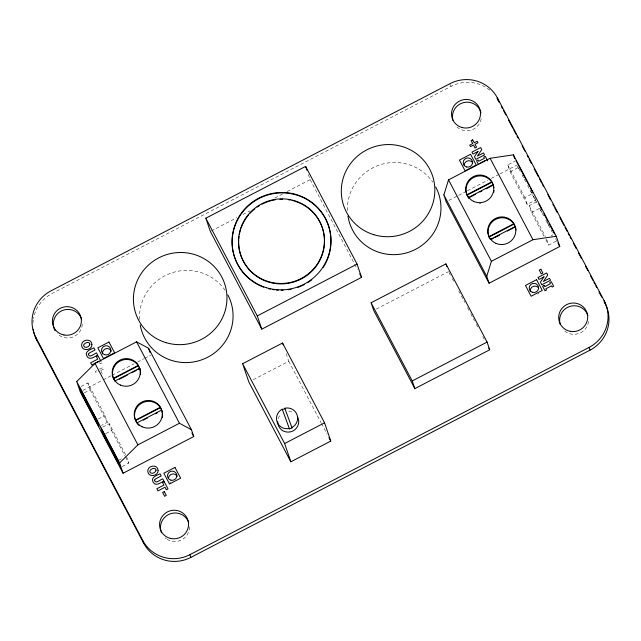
<?xml version="1.0" encoding="UTF-8"?>
<svg xmlns="http://www.w3.org/2000/svg" width="641" height="641" viewBox="0 0 641 641"><rect width="100%" height="100%" fill="white"/><g stroke="black" fill="none" stroke-linecap="round" stroke-linejoin="round"><path stroke-width="0.48" stroke-dasharray="3.21 2.4" d="M489.82 90.229A35.151 34.494 -18.8 0 0 451.088 86.343L51.945 293.57A35.151 34.494 -18.8 0 0 33.5 318.361M211.226 230.984L236.833 217.692M243.011 214.479L250.078 210.817M274.805 197.981L282.753 193.854M287.168 191.555L310.124 179.64L308.193 173.967M101.815 362.958L100.156 363.816L99.275 362.141M96.847 370.674L95.365 371.443L96.158 372.958L98.385 371.804M100.629 370.634L103.594 369.096L102.8 367.581L99.836 369.128L98.682 366.924M81.183 386.435L87.833 382.981L104.98 415.552L107.311 422.387L101.486 425.408M534.939 198.357L535.515 200.064L527.206 204.383L510.06 171.812L507.728 164.977L515.212 161.091M82.865 390.425L102.296 380.337M103.185 379.881L111.133 375.746M112.015 375.289L134.105 363.824M137.639 361.989L143.824 358.776M144.706 358.319L150.891 355.106M448.852 200.409L457.682 195.826M458.571 195.369L466.52 191.234M467.401 190.778L487.721 180.225M491.262 178.39L499.211 174.264M500.092 173.807L516.878 165.09M84.34 392.837L90.157 389.816L87.833 382.981M510.06 171.812L518.369 167.493M98.329 419.006L104.98 415.552M527.206 204.383L524.875 197.548L532.359 193.662M102.672 427.122L109.266 423.693L125.948 455.382M544.001 236.289L531.493 212.524L529.162 205.689L536.581 201.835M105.821 433.524L111.598 430.528L109.266 423.693M531.493 212.524L539.738 208.245L543.44 215.288M376.339 309.082L448.54 271.6M253.283 379.712L288.762 361.292L285.646 352.149M118.994 460.118L121.469 458.836M551.26 235.696L552.911 234.838M122.143 466.528L128.745 463.098L126.71 457.121M545.86 239.814L548.64 245.094L556.885 240.816M518.833 168.375L520.228 171.011M530.884 191.258L535.515 200.064M547.15 222.331L549 225.848M517.343 165.979L520.139 171.283M522.006 174.825L523.873 178.366M524.338 179.256L525.732 181.908M527.599 185.449L529.458 188.991M529.931 189.872L537.847 204.92M539.714 208.461L543.44 215.544M545.771 219.967L552.294 232.354M555.555 238.556L556.957 241.208M507.728 164.977L524.875 197.548M529.162 205.689L545.387 236.497M449.004 272.473L450.391 275.109M452.242 278.627L453.628 281.255M458.716 290.918L464.725 302.336M467.497 307.608L468.883 310.244M470.734 313.753L474.436 320.78M476.287 324.298L477.673 326.934M482.753 336.589L484.147 339.225M310.124 179.64L354.153 263.267M354.617 264.148L357.398 269.428M288.762 361.292L321.077 422.675M321.534 423.557L327.078 434.077M101.014 371.363L102.175 373.559M90.157 389.816L107.311 422.387M111.598 430.528L125.035 456.055M125.5 456.937L128.745 463.098M546.605 239.117L548.64 245.094M450.471 84.516L451.088 86.343M32.979 322.856A35.151 34.494 -18.8 0 1 33.22 320.147M82.296 324.226A14.527 14.254 -18.8 0 1 57.225 333.576M189.48 526.894A14.527 14.254 -18.8 0 1 167.149 539.377M166.412 538.889A14.527 14.254 -18.8 0 1 165.041 537.775M588.534 321.437A14.527 14.254 -18.8 0 1 562.942 329.266M481.239 118.721A14.527 14.254 -18.8 0 1 457.009 126.982M347.43 210.609A46.865 45.992 -18.8 0 1 379.704 164.921A46.865 45.992 -18.8 0 1 432.875 182.244M139.586 319.474A46.865 45.992 -18.8 0 1 171.371 273.01A46.865 45.992 -18.8 0 1 224.991 290.173M170.778 482.489A4.687 4.599 -18.8 0 1 169.809 481.768M538.64 293.298A4.687 4.599 -18.8 0 1 537.807 294.187M480.942 203.501A14.062 13.798 -18.8 0 1 479.099 203.526M278.194 418.717A10.544 10.344 -18.8 0 1 281.135 414.166M288.714 411.402A10.544 10.344 -18.8 0 1 293.907 412.972"/><path stroke-width="0.96" d="M443.876 194.952L448.524 179.873L490.101 158.287L513.393 154.842L556.26 236.265L559.753 246.521L489.067 283.218L446.2 201.787L443.876 194.952L486.743 276.383L489.067 283.218M486.743 276.383L491.391 261.304L448.524 179.873M76.72 381.555L95.012 363.415L136.589 341.829L148.568 348.271L191.435 429.702L193.758 436.537L123.08 473.234L80.213 391.803L76.72 381.555L119.587 462.986L123.08 473.234M119.587 462.986L137.879 444.846L179.456 423.26L191.435 429.702M205.833 218.204L305.621 166.396L357.061 264.108L361.564 277.353L261.784 329.162L210.344 231.449L205.833 218.204L257.273 315.917L261.784 329.162M98.834 361.3L91.799 364.953L90.669 362.814L97.704 359.16L96.382 356.644L98.041 355.787L100.974 361.364M479.853 163.383L485.509 160.442M113.385 378.318L138.111 365.474L137.887 365.05A14.062 13.798 -18.8 0 0 113.385 378.318L114.659 380.786M475.566 194.287L468.499 197.957L466.96 194.744L491.687 181.908L493.225 185.121A14.062 13.798 -18.8 0 1 493.931 187.757M113.529 378.743L138.256 365.899L138.111 365.474M467.105 195.168L491.831 182.332M114.891 381.042L139.626 368.206L139.77 368.631L137.999 369.553M486.158 188.791L493.225 185.121L493.081 184.696L468.355 197.532L468.499 197.957M119.458 379.176L127.407 375.049M131.822 372.758L136.237 370.466M479.981 191.996L481.744 191.082M257.273 315.917L357.061 264.108M103.353 434.806L101.022 427.98L118.168 460.55L120.5 467.377L103.353 434.806L104.996 433.949M242.619 363.735L282.537 343.015L324.546 422.812L330.772 441.088L290.854 461.816L248.844 382.012L242.619 363.735L284.636 443.532L290.854 461.816M160.21 407.307L135.483 420.143L135.259 419.719A14.062 13.798 -18.8 0 1 160.21 407.307L161.748 410.52L161.604 410.096L136.878 422.94A14.062 13.798 -18.8 0 0 139.289 425.624M488.939 236.633L513.665 223.797L513.441 223.364A14.062 13.798 -18.8 0 0 488.939 236.633L490.213 239.109M160.354 407.732L135.628 420.576L136.669 422.667M489.083 237.066L513.81 224.222L513.665 223.797M490.445 239.365L515.18 226.529L515.324 226.954L507.376 231.081M143.207 420.151L147.622 417.86M155.571 413.733L157.333 412.82M491.479 239.333L493.241 238.42M495.012 237.499L499.427 235.207M371.083 302.768L445.92 263.908L487.08 342.078L489.692 349.77L414.855 388.622L373.703 310.452L371.083 302.768L412.235 380.938L414.855 388.622M491.391 261.304L532.967 239.718L556.26 236.265M284.636 443.532L324.546 422.812M412.235 380.938L487.08 342.078M35.912 337.559L142.655 540.315A35.151 34.494 -18.8 0 0 189.912 554.657L589.055 347.43A35.151 34.494 -18.8 0 0 604.159 300.709L497.416 97.953A35.151 34.494 -18.8 0 0 450.158 83.602L51.016 290.838A35.151 34.494 -18.8 0 0 35.912 337.559L36.841 340.291L143.584 543.047A35.151 34.494 -18.8 0 0 190.842 557.398L589.984 350.162A35.151 34.494 -18.8 0 0 605.088 303.441L604.159 300.709M289.436 428.877L292.024 427.932L291.879 427.507A10.544 10.344 -18.8 0 0 284.812 408.237L284.965 408.67L282.377 409.615L282.232 409.182A10.544 10.344 -18.8 0 0 289.291 428.452L289.436 428.877L282.232 409.182M513.81 224.222L515.324 226.954M138.256 365.899L139.77 368.631M496.991 98.337A35.151 34.494 -18.8 0 1 498.345 100.685L499.283 102.456M501.607 106.879L502.544 108.65M503.473 110.42L505.805 114.851M508.601 120.163L512.8 128.128M513.729 129.899L516.061 134.33M516.991 136.1L517.928 137.871M522.119 145.836L524.915 151.156M527.247 155.579L528.176 157.349M529.113 159.12L531.445 163.551M534.241 168.863L538.432 176.828M539.369 178.599L541.693 183.03M542.631 184.8L543.56 186.571M547.759 194.535L550.555 199.848M552.887 204.279L553.816 206.049M554.745 207.82L557.077 212.243M559.873 217.555L564.072 225.528M565.001 227.299L567.333 231.721M568.263 233.492L569.2 235.263M570.129 237.034L571.059 238.805M573.391 243.235L576.187 248.548M578.519 252.971L581.315 258.283M585.513 266.255L587.845 270.678M590.641 275.991L592.973 280.421M593.903 282.192L594.832 283.963M595.769 285.734L596.699 287.505M599.031 291.927L601.827 297.24M604.159 301.671L605.088 303.441M516.045 160.659L529.482 186.186M530.411 187.949L532.727 192.348M538.801 204.046L541.581 209.335M543.897 213.733L548.071 221.658M548.992 223.421L554.553 233.981M557.886 242.979L559.753 246.521M490.101 158.287L532.967 239.718M487.673 160.883L485.261 156.292L483.739 157.085L484.388 158.303L478.723 161.244L478.082 160.018L476.567 160.811L478.579 164.633M466.96 194.744L466.728 194.311A14.062 13.798 -18.8 0 1 491.687 181.908M488.771 348.007L489.692 349.77M359.713 273.827L361.564 277.353M328.921 437.587L330.772 441.088M191.899 432.995L193.758 436.537M136.589 341.829L179.456 423.26M161.604 410.096L161.828 410.528M95.012 363.415L137.879 444.846M284.812 408.237L292.024 427.932M589.055 347.43L589.984 350.162M497.416 97.953L498.345 100.685M513.393 154.842L514.659 158.567M493.081 184.696L493.225 185.121M445.92 263.908L446.793 266.472M305.621 166.396L306.903 170.177M282.537 343.015L283.162 344.842M148.568 348.271L150.018 352.542M189.912 554.657L190.842 557.398M142.655 540.315L143.584 543.047M36.841 340.291A35.151 34.494 -18.8 0 1 33.741 331.838M33.556 330.956A35.151 34.494 -18.8 0 1 33.26 329.17M55.126 330.764A14.527 14.254 -18.8 0 1 61.977 310.685A14.527 14.254 -18.8 0 1 81.567 319.034M161.54 532.775A14.527 14.254 -18.8 0 1 169.961 513.922A14.527 14.254 -18.8 0 1 188.734 522.583M560.362 324.707A14.527 14.254 -18.8 0 1 569.545 306.534A14.527 14.254 -18.8 0 1 587.877 315.372M452.939 120.316A14.527 14.254 -18.8 0 1 463.211 102.712A14.527 14.254 -18.8 0 1 480.958 112.624M435.76 186.988A46.865 45.992 -18.8 0 1 408.678 252.225A46.865 45.992 -18.8 0 1 347.959 216.169M227.875 294.924A46.865 45.992 -18.8 0 1 201.242 360.002A46.865 45.992 -18.8 0 1 140.227 325.019M168.439 478.523A4.687 4.599 -18.8 0 1 177.164 476.111M530.219 291.479A4.687 4.599 -18.8 0 1 538.448 287.697M464.14 165.322A4.687 4.599 -18.8 0 1 472.866 162.91M102.48 353.88A4.687 4.599 -18.8 0 1 111.35 351.108M162.093 411.386A14.062 13.798 -18.8 0 1 162.55 414.054M162.574 414.959A14.062 13.798 -18.8 0 1 162.309 417.66M139.626 368.206A14.062 13.798 -18.8 0 1 140.475 374.424M515.18 226.529A14.062 13.798 -18.8 0 1 516.021 230.031M494.019 190.465A14.062 13.798 -18.8 0 1 493.786 192.26M297.568 416.906A10.544 10.344 -18.8 0 1 290.453 431.866A10.544 10.344 -18.8 0 1 277.705 421.385M254.87 282.849A49.525 48.596 -18.8 0 1 240.014 215.737A49.525 48.596 -18.8 0 1 308.313 200.321A49.525 48.596 -18.8 0 1 323.176 267.441M311.798 279.78A49.525 48.596 -18.8 0 1 307.696 282.641M304.243 284.604A49.525 48.596 -18.8 0 1 297.841 287.384M291.134 289.251A49.525 48.596 -18.8 0 1 288.194 289.764M283.21 290.229A49.525 48.596 -18.8 0 1 281.215 290.277M278.258 290.205A49.525 48.596 -18.8 0 1 276.279 290.053M274.3 289.828A49.525 48.596 -18.8 0 1 272.321 289.516M270.366 289.131A49.525 48.596 -18.8 0 1 268.435 288.666M263.739 287.192A49.525 48.596 -18.8 0 1 255.703 283.354M313.986 213.445A43.027 42.218 -18.8 0 1 295.685 281.391A43.027 42.218 -18.8 0 1 238.7 240.063M238.748 239.149A43.027 42.218 -18.8 0 1 239.037 236.393M239.333 234.558A43.027 42.218 -18.8 0 1 240.687 229.166M240.984 228.3A43.027 42.218 -18.8 0 1 244.974 219.903M245.463 219.126A43.027 42.218 -18.8 0 1 248.804 214.639M250.054 213.237A43.027 42.218 -18.8 0 1 254.838 208.798M257.105 207.115A43.027 42.218 -18.8 0 1 259.469 205.577M261.913 204.207A43.027 42.218 -18.8 0 1 271.56 200.569M272.465 200.353A43.027 42.218 -18.8 0 1 275.213 199.824M279.901 199.335A43.027 42.218 -18.8 0 1 282.705 199.287M288.29 199.728A43.027 42.218 -18.8 0 1 290.141 200.032M291.976 200.417A43.027 42.218 -18.8 0 1 293.778 200.881M294.668 201.146A43.027 42.218 -18.8 0 1 304.026 205.256M304.812 205.737A43.027 42.218 -18.8 0 1 313.369 212.772M91.895 344.401C92.304 350.323 81.968 351.909 81.631 345.347C81.247 339.442 91.543 337.855 91.895 344.401M158.071 470.35C158.479 476.271 148.151 477.857 147.815 471.295C147.43 465.39 157.726 463.804 158.071 470.35M88.322 354.177C89.011 358.768 94.58 353.359 96.511 352.887L97.64 355.026C94.852 356.676 89.067 360.947 86.888 356.067C84.115 351.492 90.934 349.209 93.882 347.895L95.012 350.034L89.588 352.846L88.322 354.177M154.505 480.125C155.194 484.716 160.763 479.308 162.694 478.835L163.824 480.974C161.035 482.625 155.242 486.896 153.063 482.016C150.298 477.441 157.117 475.157 160.066 473.843L161.195 475.983L155.771 478.795L154.505 480.125M89.876 344.185C89.7 346.741 84.908 348.896 83.723 345.996A1.835 1.803 -18.8 0 1 83.843 344.69C84.836 342.606 89.347 341.004 89.876 344.185M156.059 470.133C155.883 472.689 151.092 474.853 149.906 471.944A1.835 1.803 -18.8 0 1 150.026 470.638C151.02 468.555 155.531 466.952 156.059 470.133M477.986 151.46L474.436 156.765L475.814 159.393L484.516 154.874L483.482 152.919L477.425 156.067L481.752 149.633L480.67 147.574L471.976 152.093L473.002 154.048L477.986 151.46M544.001 276.848L540.443 282.152L541.829 284.772L550.523 280.261L549.497 278.306L543.432 281.455L547.767 275.021L546.685 272.962L537.983 277.481L539.017 279.436L544.001 276.848M472.681 139.858L471.175 140.643L472.713 143.568L469.749 145.106L470.542 146.621L473.507 145.074L475.053 148.007L476.559 147.222L475.013 144.297L477.986 142.759L477.192 141.244L474.22 142.783L472.681 139.858M108.954 342.038L97.825 347.815L103.489 358.575L114.619 352.798L108.954 342.038M470.566 154.297L459.437 160.074L465.094 170.826L476.231 165.049L470.566 154.297M540.884 269.268L539.257 270.109L541.26 273.899L542.879 273.058L540.884 269.268M174.969 467.441L163.84 473.218L169.504 483.971L180.634 478.194L174.969 467.441M536.581 279.692L525.452 285.469L531.117 296.23L542.246 290.445L536.581 279.692M164.224 481.736L162.566 482.593L163.888 485.109L156.853 488.762L157.974 490.902L165.017 487.248L166.339 489.764L167.998 488.907L164.224 481.736M544.097 285.405L542.574 286.19L544.986 290.782L546.509 289.988L545.86 288.77L551.524 285.83L552.165 287.056L553.688 286.263L551.268 281.679L549.754 282.465L550.395 283.691L544.738 286.631L544.097 285.405M164.28 491.631L162.662 492.48L164.657 496.27L166.275 495.429L164.28 491.631M96.663 419.871L79.516 387.3L81.848 394.135L98.994 426.706L96.663 419.871M63.964 334.987A14.527 14.254 -18.8 0 0 80.638 316.293A14.527 14.254 -18.8 0 0 56.031 311.606A14.527 14.254 -18.8 0 0 63.964 334.987M170.29 538.368A14.527 14.254 -18.8 0 0 188.061 520.684A14.527 14.254 -18.8 0 0 163.8 514.539A14.527 14.254 -18.8 0 0 170.29 538.368M462.257 127.575A14.527 14.254 -18.8 0 0 480.029 109.891A14.527 14.254 -18.8 0 0 455.775 103.746A14.527 14.254 -18.8 0 0 462.257 127.575M570.274 331.333A14.527 14.254 -18.8 0 0 586.948 312.632A14.527 14.254 -18.8 0 0 562.349 307.944A14.527 14.254 -18.8 0 0 570.274 331.333M170.979 480.197A4.687 4.599 -18.8 0 0 176.7 474.484A4.687 4.599 -18.8 0 0 168.871 472.513A4.687 4.599 -18.8 0 0 170.979 480.197M532.262 292.264A4.687 4.599 -18.8 0 0 538.52 287.12A4.687 4.599 -18.8 0 0 530.932 284.412A4.687 4.599 -18.8 0 0 532.262 292.264M104.523 354.673A4.687 4.599 -18.8 0 0 110.781 349.521A4.687 4.599 -18.8 0 0 103.193 346.813A4.687 4.599 -18.8 0 0 104.523 354.673M466.68 166.997A4.687 4.599 -18.8 0 0 472.401 161.284A4.687 4.599 -18.8 0 0 464.573 159.313A4.687 4.599 -18.8 0 0 466.68 166.997M165.947 342.623A46.865 45.992 -18.8 0 0 225.896 288.258A46.865 45.992 -18.8 0 0 148.728 264.829A46.865 45.992 -18.8 0 0 165.947 342.623M373.831 234.694A46.865 45.992 -18.8 0 0 433.789 180.321A46.865 45.992 -18.8 0 0 356.612 156.901A46.865 45.992 -18.8 0 0 373.831 234.694M142.046 426.738A14.062 13.798 -18.8 0 0 162.253 413.205A14.062 13.798 -18.8 0 0 140.451 402.86A14.062 13.798 -18.8 0 0 142.046 426.738M120.46 385.081A14.062 13.798 -18.8 0 0 140.179 370.851A14.062 13.798 -18.8 0 0 118.008 361.284A14.062 13.798 -18.8 0 0 120.46 385.081M496.014 243.396A14.062 13.798 -18.8 0 0 515.733 229.174A14.062 13.798 -18.8 0 0 493.562 219.607A14.062 13.798 -18.8 0 0 496.014 243.396M473.523 201.33A14.062 13.798 -18.8 0 0 493.73 187.797A14.062 13.798 -18.8 0 0 471.928 177.461A14.062 13.798 -18.8 0 0 473.523 201.33M266.4 287.705A49.525 48.596 -18.8 0 0 329.746 230.263A49.525 48.596 -18.8 0 0 248.203 205.505A49.525 48.596 -18.8 0 0 266.4 287.705M268.371 281.599A43.027 42.218 -18.8 0 0 323.409 231.689A43.027 42.218 -18.8 0 0 252.562 210.184A43.027 42.218 -18.8 0 0 268.371 281.599"/></g></svg>
